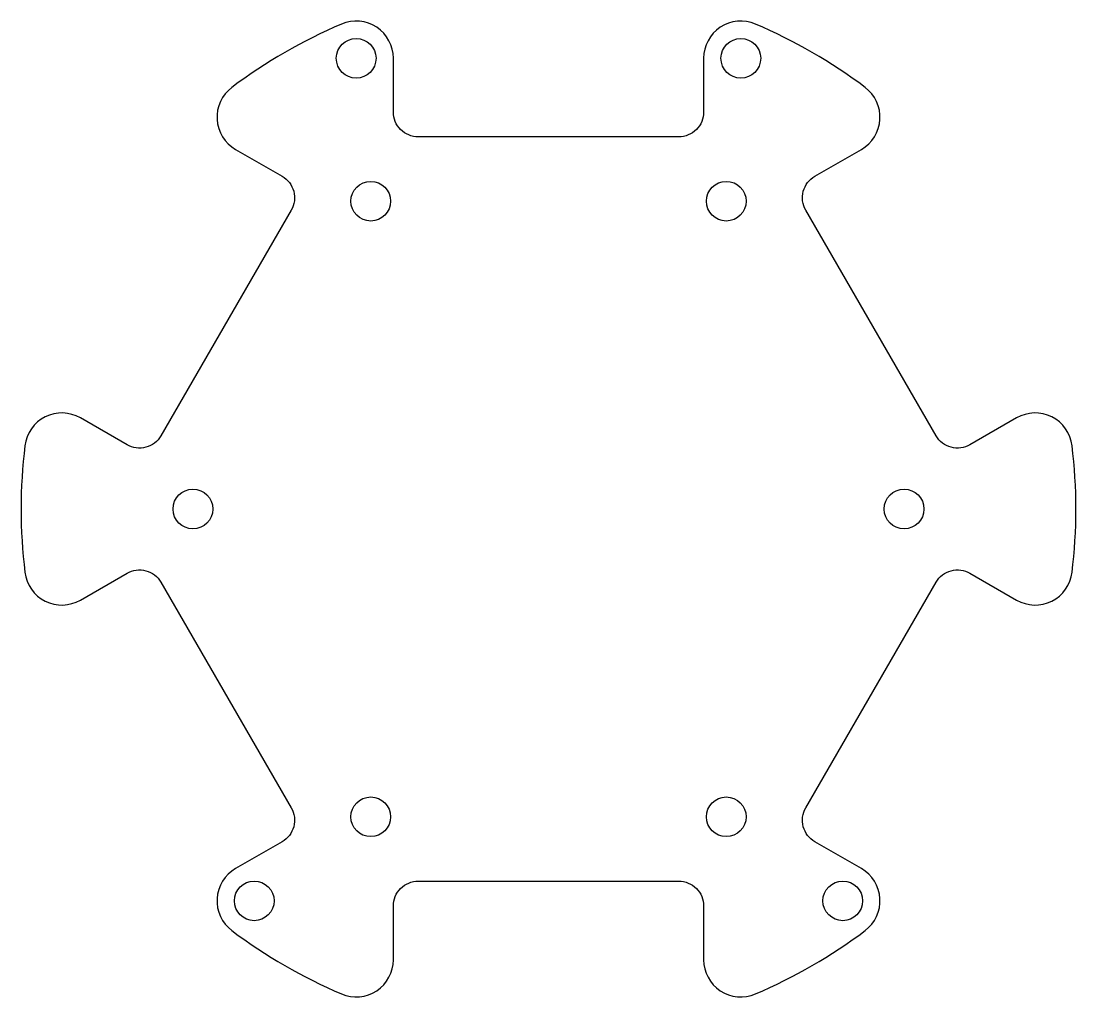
# Model space of a CAD drawing. Header units: millimetres. Extents: x -42.5 to 42.5, y -39.3 to 39.3.
import ezdxf

# ---------------------------------------------------------------- set-up
doc = ezdxf.new("R2010")
doc.units = ezdxf.units.MM
doc.layers.get('0').update_dxf_attribs({"linetype": 'CONTINUOUS'})

msp = doc.modelspace()

# ---------------------------------------------------------------- linework, layer by layer
msp.add_lwpolyline([(-25.214, -28.991, 0.537906), (-25.515, -33.988, 0.06025), (-16.677, -39.091, 0.537906), (-12.5, -36.332), (-12.5, -32, -0.414214), (-10.5, -30), (10.5, -30, -0.414214), (12.5, -32), (12.5, -36.332, 0.537906), (16.677, -39.091, 0.06025), (25.515, -33.988, 0.537906), (25.214, -28.991), (21.463, -26.825, -0.414214), (20.731, -24.093), (31.231, -5.907, -0.414214), (33.963, -5.175), (37.714, -7.341, 0.537906), (42.193, -5.103, 0.06025), (42.193, 5.103, 0.537906), (37.714, 7.341), (33.963, 5.175, -0.414214), (31.231, 5.907), (20.731, 24.093, -0.414214), (21.463, 26.825), (25.214, 28.991, 0.537906), (25.515, 33.988, 0.06025), (16.677, 39.091, 0.537906), (12.5, 36.332), (12.5, 32, -0.414214), (10.5, 30), (-10.5, 30, -0.414214), (-12.5, 32), (-12.5, 36.332, 0.537906), (-16.677, 39.091, 0.06025), (-25.515, 33.988, 0.537906), (-25.214, 28.991), (-21.463, 26.825, -0.414214), (-20.731, 24.093), (-31.231, 5.907, -0.414214), (-33.963, 5.175), (-37.714, 7.341, 0.537906), (-42.193, 5.103, 0.06025), (-42.193, -5.103, 0.537906), (-37.714, -7.341), (-33.963, -5.175, -0.414214), (-31.231, -5.907), (-20.731, -24.093, -0.414214), (-21.463, -26.825)], format="xyb", close=True)
for centre in [(-15.5, 36.332), (15.5, 36.332), (-14.325, 24.813), (14.326, 24.812), (-28.651, 0), (28.651, 0), (-14.326, -24.812), (14.325, -24.813), (-23.714, -31.589), (23.714, -31.589)]:
    msp.add_circle(centre, 1.6)

doc.saveas('drawing.dxf')
